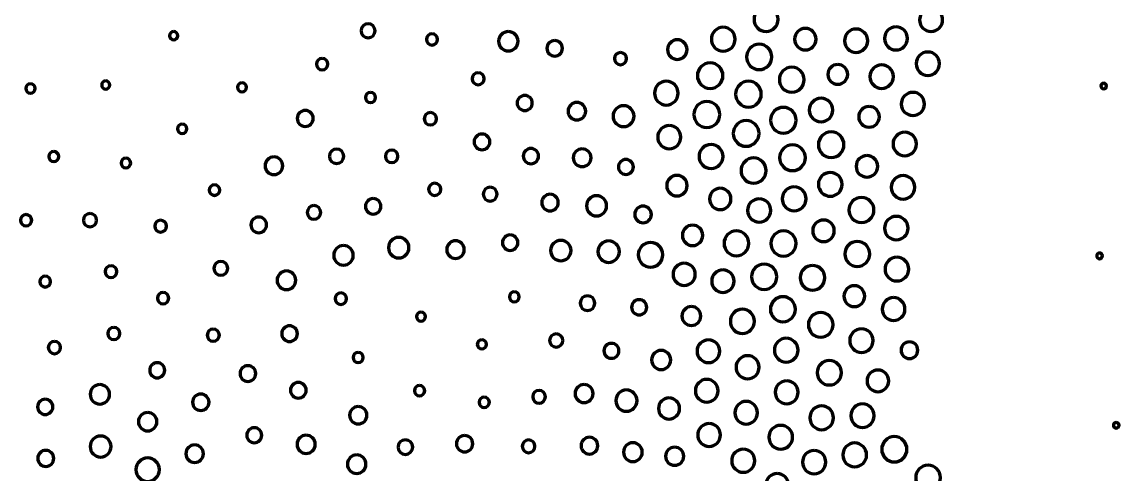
# Model space of a CAD drawing. Header units: inches. Extents: x 1318 to 1675, y 1362 to 1634.
# Drawn here: x 1471 to 1595.7, y 1455.3 to 1506.7 of the extents above; entities that cross this region are included whole.
import ezdxf

# ---------------------------------------------------------------- set-up
doc = ezdxf.new("R2010")
doc.units = ezdxf.units.IN
doc.header["$MEASUREMENT"] = 0
doc.layers.add('svg2985', color=7, linetype='Continuous')

# ---------------------------------------------------------------- blocks, each defined once
blk = doc.blocks.new('block 4')
at = {"layer": 'svg2985', "color": 7, "lineweight": 70}
for points in [[(1555.58, 1508.38), (1556.34, 1508.38), (1556.96, 1507.76), (1556.96, 1507), (1556.96, 1506.24), (1556.34, 1505.63), (1555.58, 1505.63), (1554.82, 1505.63), (1554.21, 1506.24), (1554.21, 1507), (1554.21, 1507.76), (1554.82, 1508.38), (1555.58, 1508.38)], [(1574.34, 1508.24), (1575.07, 1508.24), (1575.65, 1507.65), (1575.65, 1506.93), (1575.65, 1506.21), (1575.07, 1505.62), (1574.34, 1505.62), (1573.62, 1505.62), (1573.04, 1506.21), (1573.04, 1506.93), (1573.04, 1507.65), (1573.62, 1508.24), (1574.34, 1508.24)], [(1488.23, 1505.62), (1488.49, 1505.62), (1488.7, 1505.41), (1488.7, 1505.14), (1488.7, 1504.88), (1488.49, 1504.67), (1488.23, 1504.67), (1487.96, 1504.67), (1487.75, 1504.88), (1487.75, 1505.14), (1487.75, 1505.41), (1487.96, 1505.62), (1488.23, 1505.62)], [(1510.34, 1506.5), (1510.78, 1506.5), (1511.14, 1506.14), (1511.14, 1505.7), (1511.14, 1505.25), (1510.78, 1504.9), (1510.34, 1504.9), (1509.89, 1504.9), (1509.53, 1505.25), (1509.53, 1505.7), (1509.53, 1506.14), (1509.89, 1506.5), (1510.34, 1506.5)], [(1526.27, 1505.61), (1526.88, 1505.61), (1527.38, 1505.12), (1527.38, 1504.51), (1527.38, 1503.9), (1526.88, 1503.41), (1526.27, 1503.41), (1525.67, 1503.41), (1525.17, 1503.9), (1525.17, 1504.51), (1525.17, 1505.12), (1525.67, 1505.61), (1526.27, 1505.61)], [(1550.71, 1506.1), (1551.46, 1506.1), (1552.07, 1505.49), (1552.07, 1504.74), (1552.07, 1503.99), (1551.46, 1503.39), (1550.71, 1503.39), (1549.96, 1503.39), (1549.36, 1503.99), (1549.36, 1504.74), (1549.36, 1505.49), (1549.96, 1506.1), (1550.71, 1506.1)], [(1560.05, 1505.97), (1560.72, 1505.97), (1561.27, 1505.42), (1561.27, 1504.74), (1561.27, 1504.07), (1560.72, 1503.52), (1560.05, 1503.52), (1559.37, 1503.52), (1558.82, 1504.07), (1558.82, 1504.74), (1558.82, 1505.42), (1559.37, 1505.97), (1560.05, 1505.97)], [(1565.81, 1505.9), (1566.54, 1505.9), (1567.14, 1505.3), (1567.14, 1504.57), (1567.14, 1503.84), (1566.54, 1503.25), (1565.81, 1503.25), (1565.08, 1503.25), (1564.49, 1503.84), (1564.49, 1504.57), (1564.49, 1505.3), (1565.08, 1505.9), (1565.81, 1505.9)], [(1570.35, 1506.14), (1571.07, 1506.14), (1571.66, 1505.56), (1571.66, 1504.83), (1571.66, 1504.11), (1571.07, 1503.52), (1570.35, 1503.52), (1569.62, 1503.52), (1569.04, 1504.11), (1569.04, 1504.83), (1569.04, 1505.56), (1569.62, 1506.14), (1570.35, 1506.14)], [(1517.6, 1505.35), (1517.95, 1505.35), (1518.23, 1505.07), (1518.23, 1504.72), (1518.23, 1504.37), (1517.95, 1504.08), (1517.6, 1504.08), (1517.25, 1504.08), (1516.96, 1504.37), (1516.96, 1504.72), (1516.96, 1505.07), (1517.25, 1505.35), (1517.6, 1505.35)], [(1531.55, 1504.59), (1532.03, 1504.59), (1532.43, 1504.2), (1532.43, 1503.71), (1532.43, 1503.22), (1532.03, 1502.83), (1531.55, 1502.83), (1531.06, 1502.83), (1530.67, 1503.22), (1530.67, 1503.71), (1530.67, 1504.2), (1531.06, 1504.59), (1531.55, 1504.59)], [(1545.49, 1504.68), (1546.1, 1504.68), (1546.6, 1504.18), (1546.6, 1503.56), (1546.6, 1502.95), (1546.1, 1502.45), (1545.49, 1502.45), (1544.87, 1502.45), (1544.37, 1502.95), (1544.37, 1503.56), (1544.37, 1504.18), (1544.87, 1504.68), (1545.49, 1504.68)], [(1539.02, 1503.23), (1539.4, 1503.23), (1539.71, 1502.92), (1539.71, 1502.54), (1539.71, 1502.16), (1539.4, 1501.85), (1539.02, 1501.85), (1538.64, 1501.85), (1538.34, 1502.16), (1538.34, 1502.54), (1538.34, 1502.92), (1538.64, 1503.23), (1539.02, 1503.23)], [(1554.8, 1504.17), (1555.6, 1504.17), (1556.24, 1503.52), (1556.24, 1502.73), (1556.24, 1501.94), (1555.6, 1501.29), (1554.8, 1501.29), (1554.01, 1501.29), (1553.37, 1501.94), (1553.37, 1502.73), (1553.37, 1503.52), (1554.01, 1504.17), (1554.8, 1504.17)], [(1573.97, 1503.29), (1574.71, 1503.29), (1575.3, 1502.7), (1575.3, 1501.97), (1575.3, 1501.23), (1574.71, 1500.64), (1573.97, 1500.64), (1573.24, 1500.64), (1572.65, 1501.23), (1572.65, 1501.97), (1572.65, 1502.7), (1573.24, 1503.29), (1573.97, 1503.29)], [(1505.11, 1502.57), (1505.47, 1502.57), (1505.76, 1502.28), (1505.76, 1501.92), (1505.76, 1501.56), (1505.47, 1501.27), (1505.11, 1501.27), (1504.75, 1501.27), (1504.46, 1501.56), (1504.46, 1501.92), (1504.46, 1502.28), (1504.75, 1502.57), (1505.11, 1502.57)], [(1549.22, 1502.06), (1550.03, 1502.06), (1550.68, 1501.41), (1550.68, 1500.6), (1550.68, 1499.8), (1550.03, 1499.15), (1549.22, 1499.15), (1548.42, 1499.15), (1547.77, 1499.8), (1547.77, 1500.6), (1547.77, 1501.41), (1548.42, 1502.06), (1549.22, 1502.06)], [(1563.73, 1501.87), (1564.35, 1501.87), (1564.86, 1501.37), (1564.86, 1500.75), (1564.86, 1500.12), (1564.35, 1499.62), (1563.73, 1499.62), (1563.11, 1499.62), (1562.6, 1500.12), (1562.6, 1500.75), (1562.6, 1501.37), (1563.11, 1501.87), (1563.73, 1501.87)], [(1522.85, 1500.94), (1523.23, 1500.94), (1523.54, 1500.64), (1523.54, 1500.26), (1523.54, 1499.88), (1523.23, 1499.57), (1522.85, 1499.57), (1522.47, 1499.57), (1522.16, 1499.88), (1522.16, 1500.26), (1522.16, 1500.64), (1522.47, 1500.94), (1522.85, 1500.94)], [(1558.51, 1501.56), (1559.29, 1501.56), (1559.92, 1500.92), (1559.92, 1500.14), (1559.92, 1499.36), (1559.29, 1498.72), (1558.51, 1498.72), (1557.72, 1498.72), (1557.09, 1499.36), (1557.09, 1500.14), (1557.09, 1500.92), (1557.72, 1501.56), (1558.51, 1501.56)], [(1568.72, 1501.83), (1569.46, 1501.83), (1570.06, 1501.23), (1570.06, 1500.49), (1570.06, 1499.76), (1569.46, 1499.16), (1568.72, 1499.16), (1567.99, 1499.16), (1567.39, 1499.76), (1567.39, 1500.49), (1567.39, 1501.23), (1567.99, 1501.83), (1568.72, 1501.83)], [(1471.94, 1499.69), (1472.23, 1499.69), (1472.47, 1499.45), (1472.47, 1499.15), (1472.47, 1498.86), (1472.23, 1498.62), (1471.94, 1498.62), (1471.65, 1498.62), (1471.41, 1498.86), (1471.41, 1499.15), (1471.41, 1499.45), (1471.65, 1499.69), (1471.94, 1499.69)], [(1480.5, 1500), (1480.76, 1500), (1480.97, 1499.8), (1480.97, 1499.54), (1480.97, 1499.28), (1480.76, 1499.08), (1480.5, 1499.08), (1480.25, 1499.08), (1480.04, 1499.28), (1480.04, 1499.54), (1480.04, 1499.8), (1480.25, 1500), (1480.5, 1500)], [(1495.99, 1499.79), (1496.27, 1499.79), (1496.5, 1499.56), (1496.5, 1499.28), (1496.5, 1499), (1496.27, 1498.78), (1495.99, 1498.78), (1495.71, 1498.78), (1495.48, 1499), (1495.48, 1499.28), (1495.48, 1499.56), (1495.71, 1499.79), (1495.99, 1499.79)], [(1544.24, 1499.97), (1544.99, 1499.97), (1545.59, 1499.37), (1545.59, 1498.62), (1545.59, 1497.88), (1544.99, 1497.27), (1544.24, 1497.27), (1543.5, 1497.27), (1542.89, 1497.88), (1542.89, 1498.62), (1542.89, 1499.37), (1543.5, 1499.97), (1544.24, 1499.97)], [(1553.58, 1499.96), (1554.39, 1499.96), (1555.04, 1499.31), (1555.04, 1498.5), (1555.04, 1497.7), (1554.39, 1497.04), (1553.58, 1497.04), (1552.78, 1497.04), (1552.12, 1497.7), (1552.12, 1498.5), (1552.12, 1499.31), (1552.78, 1499.96), (1553.58, 1499.96)], [(1593.97, 1499.75), (1594.15, 1499.75), (1594.29, 1499.6), (1594.29, 1499.43), (1594.29, 1499.25), (1594.15, 1499.1), (1593.97, 1499.1), (1593.79, 1499.1), (1593.65, 1499.25), (1593.65, 1499.43), (1593.65, 1499.6), (1593.79, 1499.75), (1593.97, 1499.75)], [(1510.61, 1498.7), (1510.92, 1498.7), (1511.18, 1498.44), (1511.18, 1498.12), (1511.18, 1497.8), (1510.92, 1497.55), (1510.61, 1497.55), (1510.29, 1497.55), (1510.03, 1497.8), (1510.03, 1498.12), (1510.03, 1498.44), (1510.29, 1498.7), (1510.61, 1498.7)], [(1528.14, 1498.36), (1528.62, 1498.36), (1529, 1497.97), (1529, 1497.5), (1529, 1497.02), (1528.62, 1496.64), (1528.14, 1496.64), (1527.66, 1496.64), (1527.28, 1497.02), (1527.28, 1497.5), (1527.28, 1497.97), (1527.66, 1498.36), (1528.14, 1498.36)], [(1572.27, 1498.7), (1573, 1498.7), (1573.59, 1498.11), (1573.59, 1497.38), (1573.59, 1496.66), (1573, 1496.07), (1572.27, 1496.07), (1571.54, 1496.07), (1570.95, 1496.66), (1570.95, 1497.38), (1570.95, 1498.11), (1571.54, 1498.7), (1572.27, 1498.7)], [(1534.07, 1497.56), (1534.62, 1497.56), (1535.07, 1497.11), (1535.07, 1496.56), (1535.07, 1496.01), (1534.62, 1495.57), (1534.07, 1495.57), (1533.52, 1495.57), (1533.07, 1496.01), (1533.07, 1496.56), (1533.07, 1497.11), (1533.52, 1497.56), (1534.07, 1497.56)], [(1539.38, 1497.19), (1540.04, 1497.19), (1540.57, 1496.65), (1540.57, 1496), (1540.57, 1495.34), (1540.04, 1494.81), (1539.38, 1494.81), (1538.72, 1494.81), (1538.19, 1495.34), (1538.19, 1496), (1538.19, 1496.65), (1538.72, 1497.19), (1539.38, 1497.19)], [(1548.85, 1497.67), (1549.67, 1497.67), (1550.33, 1497.01), (1550.33, 1496.19), (1550.33, 1495.37), (1549.67, 1494.71), (1548.85, 1494.71), (1548.03, 1494.71), (1547.37, 1495.37), (1547.37, 1496.19), (1547.37, 1497.01), (1548.03, 1497.67), (1548.85, 1497.67)], [(1557.55, 1497), (1558.36, 1497), (1559.01, 1496.34), (1559.01, 1495.54), (1559.01, 1494.73), (1558.36, 1494.08), (1557.55, 1494.08), (1556.74, 1494.08), (1556.09, 1494.73), (1556.09, 1495.54), (1556.09, 1496.34), (1556.74, 1497), (1557.55, 1497)], [(1561.83, 1498.04), (1562.57, 1498.04), (1563.17, 1497.44), (1563.17, 1496.7), (1563.17, 1495.96), (1562.57, 1495.36), (1561.83, 1495.36), (1561.09, 1495.36), (1560.49, 1495.96), (1560.49, 1496.7), (1560.49, 1497.44), (1561.09, 1498.04), (1561.83, 1498.04)], [(1567.29, 1497.1), (1567.94, 1497.1), (1568.47, 1496.58), (1568.47, 1495.93), (1568.47, 1495.28), (1567.94, 1494.75), (1567.29, 1494.75), (1566.64, 1494.75), (1566.12, 1495.28), (1566.12, 1495.93), (1566.12, 1496.58), (1566.64, 1497.1), (1567.29, 1497.1)], [(1503.18, 1496.66), (1503.69, 1496.66), (1504.09, 1496.25), (1504.09, 1495.75), (1504.09, 1495.25), (1503.69, 1494.84), (1503.18, 1494.84), (1502.68, 1494.84), (1502.27, 1495.25), (1502.27, 1495.75), (1502.27, 1496.25), (1502.68, 1496.66), (1503.18, 1496.66)], [(1517.41, 1496.4), (1517.8, 1496.4), (1518.11, 1496.08), (1518.11, 1495.7), (1518.11, 1495.31), (1517.8, 1495), (1517.41, 1495), (1517.02, 1495), (1516.71, 1495.31), (1516.71, 1495.7), (1516.71, 1496.08), (1517.02, 1496.4), (1517.41, 1496.4)], [(1489.2, 1495.1), (1489.5, 1495.1), (1489.73, 1494.87), (1489.73, 1494.57), (1489.73, 1494.28), (1489.5, 1494.04), (1489.2, 1494.04), (1488.91, 1494.04), (1488.67, 1494.28), (1488.67, 1494.57), (1488.67, 1494.87), (1488.91, 1495.1), (1489.2, 1495.1)], [(1544.58, 1494.93), (1545.3, 1494.93), (1545.89, 1494.34), (1545.89, 1493.61), (1545.89, 1492.89), (1545.3, 1492.3), (1544.58, 1492.3), (1543.85, 1492.3), (1543.26, 1492.89), (1543.26, 1493.61), (1543.26, 1494.34), (1543.85, 1494.93), (1544.58, 1494.93)], [(1553.31, 1495.51), (1554.12, 1495.51), (1554.78, 1494.85), (1554.78, 1494.04), (1554.78, 1493.23), (1554.12, 1492.58), (1553.31, 1492.58), (1552.5, 1492.58), (1551.85, 1493.23), (1551.85, 1494.04), (1551.85, 1494.85), (1552.5, 1495.51), (1553.31, 1495.51)], [(1523.28, 1493.97), (1523.78, 1493.97), (1524.18, 1493.57), (1524.18, 1493.08), (1524.18, 1492.59), (1523.78, 1492.19), (1523.28, 1492.19), (1522.79, 1492.19), (1522.39, 1492.59), (1522.39, 1493.08), (1522.39, 1493.57), (1522.79, 1493.97), (1523.28, 1493.97)], [(1562.98, 1494.22), (1563.79, 1494.22), (1564.44, 1493.56), (1564.44, 1492.76), (1564.44, 1491.96), (1563.79, 1491.3), (1562.98, 1491.3), (1562.18, 1491.3), (1561.53, 1491.96), (1561.53, 1492.76), (1561.53, 1493.56), (1562.18, 1494.22), (1562.98, 1494.22)], [(1571.35, 1494.17), (1572.08, 1494.17), (1572.68, 1493.57), (1572.68, 1492.84), (1572.68, 1492.1), (1572.08, 1491.51), (1571.35, 1491.51), (1570.61, 1491.51), (1570.02, 1492.1), (1570.02, 1492.84), (1570.02, 1493.57), (1570.61, 1494.17), (1571.35, 1494.17)], [(1474.59, 1491.98), (1474.91, 1491.98), (1475.16, 1491.73), (1475.16, 1491.41), (1475.16, 1491.1), (1474.91, 1490.84), (1474.59, 1490.84), (1474.28, 1490.84), (1474.02, 1491.1), (1474.02, 1491.41), (1474.02, 1491.73), (1474.28, 1491.98), (1474.59, 1491.98)], [(1506.75, 1492.26), (1507.2, 1492.26), (1507.57, 1491.89), (1507.57, 1491.44), (1507.57, 1490.99), (1507.2, 1490.63), (1506.75, 1490.63), (1506.3, 1490.63), (1505.93, 1490.99), (1505.93, 1491.44), (1505.93, 1491.89), (1506.3, 1492.26), (1506.75, 1492.26)], [(1513.02, 1492.14), (1513.41, 1492.14), (1513.73, 1491.82), (1513.73, 1491.43), (1513.73, 1491.03), (1513.41, 1490.72), (1513.02, 1490.72), (1512.62, 1490.72), (1512.31, 1491.03), (1512.31, 1491.43), (1512.31, 1491.82), (1512.62, 1492.14), (1513.02, 1492.14)], [(1528.85, 1492.33), (1529.33, 1492.33), (1529.71, 1491.94), (1529.71, 1491.47), (1529.71, 1490.99), (1529.33, 1490.6), (1528.85, 1490.6), (1528.37, 1490.6), (1527.98, 1490.99), (1527.98, 1491.47), (1527.98, 1491.94), (1528.37, 1492.33), (1528.85, 1492.33)], [(1534.67, 1492.29), (1535.23, 1492.29), (1535.68, 1491.84), (1535.68, 1491.28), (1535.68, 1490.72), (1535.23, 1490.27), (1534.67, 1490.27), (1534.11, 1490.27), (1533.66, 1490.72), (1533.66, 1491.28), (1533.66, 1491.84), (1534.11, 1492.29), (1534.67, 1492.29)], [(1549.32, 1492.78), (1550.07, 1492.78), (1550.69, 1492.17), (1550.69, 1491.42), (1550.69, 1490.67), (1550.07, 1490.06), (1549.32, 1490.06), (1548.57, 1490.06), (1547.96, 1490.67), (1547.96, 1491.42), (1547.96, 1492.17), (1548.57, 1492.78), (1549.32, 1492.78)], [(1558.58, 1492.74), (1559.39, 1492.74), (1560.05, 1492.09), (1560.05, 1491.28), (1560.05, 1490.47), (1559.39, 1489.81), (1558.58, 1489.81), (1557.77, 1489.81), (1557.12, 1490.47), (1557.12, 1491.28), (1557.12, 1492.09), (1557.77, 1492.74), (1558.58, 1492.74)], [(1482.79, 1491.23), (1483.09, 1491.23), (1483.34, 1490.98), (1483.34, 1490.68), (1483.34, 1490.37), (1483.09, 1490.13), (1482.79, 1490.13), (1482.48, 1490.13), (1482.24, 1490.37), (1482.24, 1490.68), (1482.24, 1490.98), (1482.48, 1491.23), (1482.79, 1491.23)], [(1499.63, 1491.37), (1500.18, 1491.37), (1500.63, 1490.92), (1500.63, 1490.36), (1500.63, 1489.81), (1500.18, 1489.36), (1499.63, 1489.36), (1499.07, 1489.36), (1498.62, 1489.81), (1498.62, 1490.36), (1498.62, 1490.92), (1499.07, 1491.37), (1499.63, 1491.37)], [(1539.64, 1491.08), (1540.11, 1491.08), (1540.5, 1490.7), (1540.5, 1490.23), (1540.5, 1489.76), (1540.11, 1489.38), (1539.64, 1489.38), (1539.17, 1489.38), (1538.79, 1489.76), (1538.79, 1490.23), (1538.79, 1490.7), (1539.17, 1491.08), (1539.64, 1491.08)], [(1554.16, 1491.25), (1554.95, 1491.25), (1555.59, 1490.61), (1555.59, 1489.82), (1555.59, 1489.03), (1554.95, 1488.38), (1554.16, 1488.38), (1553.37, 1488.38), (1552.73, 1489.03), (1552.73, 1489.82), (1552.73, 1490.61), (1553.37, 1491.25), (1554.16, 1491.25)], [(1567.05, 1491.53), (1567.73, 1491.53), (1568.28, 1490.98), (1568.28, 1490.3), (1568.28, 1489.62), (1567.73, 1489.07), (1567.05, 1489.07), (1566.37, 1489.07), (1565.82, 1489.62), (1565.82, 1490.3), (1565.82, 1490.98), (1566.37, 1491.53), (1567.05, 1491.53)], [(1562.88, 1489.6), (1563.63, 1489.6), (1564.23, 1489), (1564.23, 1488.25), (1564.23, 1487.51), (1563.63, 1486.9), (1562.88, 1486.9), (1562.14, 1486.9), (1561.53, 1487.51), (1561.53, 1488.25), (1561.53, 1489), (1562.14, 1489.6), (1562.88, 1489.6)], [(1492.87, 1488.2), (1493.2, 1488.2), (1493.47, 1487.93), (1493.47, 1487.6), (1493.47, 1487.27), (1493.2, 1487), (1492.87, 1487), (1492.54, 1487), (1492.27, 1487.27), (1492.27, 1487.6), (1492.27, 1487.93), (1492.54, 1488.2), (1492.87, 1488.2)], [(1517.9, 1488.38), (1518.29, 1488.38), (1518.6, 1488.07), (1518.6, 1487.69), (1518.6, 1487.31), (1518.29, 1487), (1517.9, 1487), (1517.52, 1487), (1517.21, 1487.31), (1517.21, 1487.69), (1517.21, 1488.07), (1517.52, 1488.38), (1517.9, 1488.38)], [(1545.45, 1489.27), (1546.09, 1489.27), (1546.61, 1488.75), (1546.61, 1488.11), (1546.61, 1487.47), (1546.09, 1486.94), (1545.45, 1486.94), (1544.8, 1486.94), (1544.28, 1487.47), (1544.28, 1488.11), (1544.28, 1488.75), (1544.8, 1489.27), (1545.45, 1489.27)], [(1571.15, 1489.26), (1571.89, 1489.26), (1572.49, 1488.66), (1572.49, 1487.92), (1572.49, 1487.18), (1571.89, 1486.58), (1571.15, 1486.58), (1570.41, 1486.58), (1569.81, 1487.18), (1569.81, 1487.92), (1569.81, 1488.66), (1570.41, 1489.26), (1571.15, 1489.26)], [(1524.21, 1487.94), (1524.65, 1487.94), (1525, 1487.58), (1525, 1487.14), (1525, 1486.71), (1524.65, 1486.35), (1524.21, 1486.35), (1523.77, 1486.35), (1523.42, 1486.71), (1523.42, 1487.14), (1523.42, 1487.58), (1523.77, 1487.94), (1524.21, 1487.94)], [(1531.02, 1487.13), (1531.54, 1487.13), (1531.96, 1486.7), (1531.96, 1486.18), (1531.96, 1485.66), (1531.54, 1485.23), (1531.02, 1485.23), (1530.49, 1485.23), (1530.07, 1485.66), (1530.07, 1486.18), (1530.07, 1486.7), (1530.49, 1487.13), (1531.02, 1487.13)], [(1536.31, 1486.96), (1536.94, 1486.96), (1537.45, 1486.45), (1537.45, 1485.82), (1537.45, 1485.19), (1536.94, 1484.67), (1536.31, 1484.67), (1535.67, 1484.67), (1535.16, 1485.19), (1535.16, 1485.82), (1535.16, 1486.45), (1535.67, 1486.96), (1536.31, 1486.96)], [(1550.37, 1487.81), (1551.04, 1487.81), (1551.59, 1487.27), (1551.59, 1486.6), (1551.59, 1485.92), (1551.04, 1485.38), (1550.37, 1485.38), (1549.69, 1485.38), (1549.15, 1485.92), (1549.15, 1486.6), (1549.15, 1487.27), (1549.69, 1487.81), (1550.37, 1487.81)], [(1558.77, 1487.98), (1559.53, 1487.98), (1560.14, 1487.36), (1560.14, 1486.61), (1560.14, 1485.85), (1559.53, 1485.24), (1558.77, 1485.24), (1558.02, 1485.24), (1557.41, 1485.85), (1557.41, 1486.61), (1557.41, 1487.36), (1558.02, 1487.98), (1558.77, 1487.98)], [(1504.18, 1485.84), (1504.61, 1485.84), (1504.95, 1485.49), (1504.95, 1485.06), (1504.95, 1484.63), (1504.61, 1484.28), (1504.18, 1484.28), (1503.75, 1484.28), (1503.4, 1484.63), (1503.4, 1485.06), (1503.4, 1485.49), (1503.75, 1485.84), (1504.18, 1485.84)], [(1510.91, 1486.63), (1511.4, 1486.63), (1511.79, 1486.24), (1511.79, 1485.75), (1511.79, 1485.26), (1511.4, 1484.87), (1510.91, 1484.87), (1510.42, 1484.87), (1510.03, 1485.26), (1510.03, 1485.75), (1510.03, 1486.24), (1510.42, 1486.63), (1510.91, 1486.63)], [(1541.6, 1485.79), (1542.12, 1485.79), (1542.54, 1485.36), (1542.54, 1484.84), (1542.54, 1484.31), (1542.12, 1483.89), (1541.6, 1483.89), (1541.07, 1483.89), (1540.65, 1484.31), (1540.65, 1484.84), (1540.65, 1485.36), (1541.07, 1485.79), (1541.6, 1485.79)], [(1554.8, 1486.61), (1555.53, 1486.61), (1556.12, 1486.02), (1556.12, 1485.29), (1556.12, 1484.56), (1555.53, 1483.97), (1554.8, 1483.97), (1554.07, 1483.97), (1553.48, 1484.56), (1553.48, 1485.29), (1553.48, 1486.02), (1554.07, 1486.61), (1554.8, 1486.61)], [(1566.43, 1486.76), (1567.21, 1486.76), (1567.85, 1486.12), (1567.85, 1485.33), (1567.85, 1484.55), (1567.21, 1483.91), (1566.43, 1483.91), (1565.64, 1483.91), (1565, 1484.55), (1565, 1485.33), (1565, 1486.12), (1565.64, 1486.76), (1566.43, 1486.76)], [(1471.45, 1484.82), (1471.8, 1484.82), (1472.09, 1484.53), (1472.09, 1484.18), (1472.09, 1483.82), (1471.8, 1483.53), (1471.45, 1483.53), (1471.09, 1483.53), (1470.8, 1483.82), (1470.8, 1484.18), (1470.8, 1484.53), (1471.09, 1484.82), (1471.45, 1484.82)], [(1478.72, 1484.94), (1479.13, 1484.94), (1479.47, 1484.6), (1479.47, 1484.19), (1479.47, 1483.77), (1479.13, 1483.43), (1478.72, 1483.43), (1478.3, 1483.43), (1477.96, 1483.77), (1477.96, 1484.19), (1477.96, 1484.6), (1478.3, 1484.94), (1478.72, 1484.94)], [(1497.9, 1484.54), (1498.39, 1484.54), (1498.79, 1484.15), (1498.79, 1483.65), (1498.79, 1483.16), (1498.39, 1482.76), (1497.9, 1482.76), (1497.4, 1482.76), (1497.01, 1483.16), (1497.01, 1483.65), (1497.01, 1484.15), (1497.4, 1484.54), (1497.9, 1484.54)], [(1570.39, 1484.62), (1571.12, 1484.62), (1571.72, 1484.02), (1571.72, 1483.28), (1571.72, 1482.54), (1571.12, 1481.95), (1570.39, 1481.95), (1569.65, 1481.95), (1569.05, 1482.54), (1569.05, 1483.28), (1569.05, 1484.02), (1569.65, 1484.62), (1570.39, 1484.62)], [(1486.74, 1484.18), (1487.11, 1484.18), (1487.41, 1483.88), (1487.41, 1483.51), (1487.41, 1483.13), (1487.11, 1482.83), (1486.74, 1482.83), (1486.37, 1482.83), (1486.07, 1483.13), (1486.07, 1483.51), (1486.07, 1483.88), (1486.37, 1484.18), (1486.74, 1484.18)], [(1547.23, 1483.62), (1547.87, 1483.62), (1548.38, 1483.1), (1548.38, 1482.46), (1548.38, 1481.82), (1547.87, 1481.3), (1547.23, 1481.3), (1546.59, 1481.3), (1546.07, 1481.82), (1546.07, 1482.46), (1546.07, 1483.1), (1546.59, 1483.62), (1547.23, 1483.62)], [(1562.11, 1484.2), (1562.79, 1484.2), (1563.34, 1483.65), (1563.34, 1482.98), (1563.34, 1482.3), (1562.79, 1481.75), (1562.11, 1481.75), (1561.44, 1481.75), (1560.89, 1482.3), (1560.89, 1482.98), (1560.89, 1483.65), (1561.44, 1484.2), (1562.11, 1484.2)], [(1513.81, 1482.23), (1514.46, 1482.23), (1514.98, 1481.71), (1514.98, 1481.06), (1514.98, 1480.42), (1514.46, 1479.9), (1513.81, 1479.9), (1513.17, 1479.9), (1512.65, 1480.42), (1512.65, 1481.06), (1512.65, 1481.71), (1513.17, 1482.23), (1513.81, 1482.23)], [(1526.48, 1482.51), (1526.97, 1482.51), (1527.36, 1482.11), (1527.36, 1481.63), (1527.36, 1481.14), (1526.97, 1480.75), (1526.48, 1480.75), (1526, 1480.75), (1525.6, 1481.14), (1525.6, 1481.63), (1525.6, 1482.11), (1526, 1482.51), (1526.48, 1482.51)], [(1552.21, 1482.96), (1552.99, 1482.96), (1553.62, 1482.33), (1553.62, 1481.55), (1553.62, 1480.78), (1552.99, 1480.15), (1552.21, 1480.15), (1551.43, 1480.15), (1550.8, 1480.78), (1550.8, 1481.55), (1550.8, 1482.33), (1551.43, 1482.96), (1552.21, 1482.96)], [(1557.56, 1482.97), (1558.35, 1482.97), (1558.99, 1482.33), (1558.99, 1481.54), (1558.99, 1480.75), (1558.35, 1480.11), (1557.56, 1480.11), (1556.77, 1480.11), (1556.13, 1480.75), (1556.13, 1481.54), (1556.13, 1482.33), (1556.77, 1482.97), (1557.56, 1482.97)], [(1507.54, 1481.3), (1508.15, 1481.3), (1508.65, 1480.8), (1508.65, 1480.18), (1508.65, 1479.57), (1508.15, 1479.07), (1507.54, 1479.07), (1506.92, 1479.07), (1506.43, 1479.57), (1506.43, 1480.18), (1506.43, 1480.8), (1506.92, 1481.3), (1507.54, 1481.3)], [(1520.27, 1481.84), (1520.82, 1481.84), (1521.27, 1481.39), (1521.27, 1480.84), (1521.27, 1480.29), (1520.82, 1479.84), (1520.27, 1479.84), (1519.72, 1479.84), (1519.28, 1480.29), (1519.28, 1480.84), (1519.28, 1481.39), (1519.72, 1481.84), (1520.27, 1481.84)], [(1532.24, 1481.89), (1532.89, 1481.89), (1533.41, 1481.37), (1533.41, 1480.73), (1533.41, 1480.09), (1532.89, 1479.57), (1532.24, 1479.57), (1531.6, 1479.57), (1531.08, 1480.09), (1531.08, 1480.73), (1531.08, 1481.37), (1531.6, 1481.89), (1532.24, 1481.89)], [(1537.68, 1481.83), (1538.35, 1481.83), (1538.9, 1481.29), (1538.9, 1480.61), (1538.9, 1479.94), (1538.35, 1479.39), (1537.68, 1479.39), (1537.01, 1479.39), (1536.46, 1479.94), (1536.46, 1480.61), (1536.46, 1481.29), (1537.01, 1481.83), (1537.68, 1481.83)], [(1542.45, 1481.64), (1543.21, 1481.64), (1543.84, 1481.02), (1543.84, 1480.25), (1543.84, 1479.48), (1543.21, 1478.85), (1542.45, 1478.85), (1541.68, 1478.85), (1541.05, 1479.48), (1541.05, 1480.25), (1541.05, 1481.02), (1541.68, 1481.64), (1542.45, 1481.64)], [(1565.95, 1481.76), (1566.73, 1481.76), (1567.36, 1481.13), (1567.36, 1480.34), (1567.36, 1479.56), (1566.73, 1478.93), (1565.95, 1478.93), (1565.16, 1478.93), (1564.53, 1479.56), (1564.53, 1480.34), (1564.53, 1481.13), (1565.16, 1481.76), (1565.95, 1481.76)], [(1493.59, 1479.5), (1494.02, 1479.5), (1494.38, 1479.15), (1494.38, 1478.71), (1494.38, 1478.28), (1494.02, 1477.93), (1493.59, 1477.93), (1493.15, 1477.93), (1492.8, 1478.28), (1492.8, 1478.71), (1492.8, 1479.15), (1493.15, 1479.5), (1493.59, 1479.5)], [(1570.46, 1479.97), (1571.2, 1479.97), (1571.8, 1479.37), (1571.8, 1478.63), (1571.8, 1477.88), (1571.2, 1477.28), (1570.46, 1477.28), (1569.71, 1477.28), (1569.11, 1477.88), (1569.11, 1478.63), (1569.11, 1479.37), (1569.71, 1479.97), (1570.46, 1479.97)], [(1593.5, 1480.45), (1593.68, 1480.45), (1593.82, 1480.31), (1593.82, 1480.13), (1593.82, 1479.95), (1593.68, 1479.8), (1593.5, 1479.8), (1593.32, 1479.8), (1593.17, 1479.95), (1593.17, 1480.13), (1593.17, 1480.31), (1593.32, 1480.45), (1593.5, 1480.45)], [(1481.1, 1479.01), (1481.47, 1479.01), (1481.77, 1478.71), (1481.77, 1478.34), (1481.77, 1477.97), (1481.47, 1477.67), (1481.1, 1477.67), (1480.73, 1477.67), (1480.43, 1477.97), (1480.43, 1478.34), (1480.43, 1478.71), (1480.73, 1479.01), (1481.1, 1479.01)], [(1501.05, 1478.41), (1501.64, 1478.41), (1502.11, 1477.93), (1502.11, 1477.35), (1502.11, 1476.76), (1501.64, 1476.29), (1501.05, 1476.29), (1500.47, 1476.29), (1499.99, 1476.76), (1499.99, 1477.35), (1499.99, 1477.93), (1500.47, 1478.41), (1501.05, 1478.41)], [(1546.27, 1479.3), (1546.96, 1479.3), (1547.53, 1478.74), (1547.53, 1478.04), (1547.53, 1477.35), (1546.96, 1476.78), (1546.27, 1476.78), (1545.57, 1476.78), (1545.01, 1477.35), (1545.01, 1478.04), (1545.01, 1478.74), (1545.57, 1479.3), (1546.27, 1479.3)], [(1550.68, 1478.53), (1551.38, 1478.53), (1551.95, 1477.96), (1551.95, 1477.25), (1551.95, 1476.55), (1551.38, 1475.98), (1550.68, 1475.98), (1549.97, 1475.98), (1549.4, 1476.55), (1549.4, 1477.25), (1549.4, 1477.96), (1549.97, 1478.53), (1550.68, 1478.53)], [(1555.37, 1479.19), (1556.16, 1479.19), (1556.81, 1478.55), (1556.81, 1477.75), (1556.81, 1476.96), (1556.16, 1476.31), (1555.37, 1476.31), (1554.57, 1476.31), (1553.92, 1476.96), (1553.92, 1477.75), (1553.92, 1478.55), (1554.57, 1479.19), (1555.37, 1479.19)], [(1560.86, 1479.03), (1561.63, 1479.03), (1562.26, 1478.41), (1562.26, 1477.64), (1562.26, 1476.86), (1561.63, 1476.24), (1560.86, 1476.24), (1560.09, 1476.24), (1559.46, 1476.86), (1559.46, 1477.64), (1559.46, 1478.41), (1560.09, 1479.03), (1560.86, 1479.03)], [(1473.62, 1477.83), (1473.96, 1477.83), (1474.24, 1477.55), (1474.24, 1477.21), (1474.24, 1476.86), (1473.96, 1476.59), (1473.62, 1476.59), (1473.28, 1476.59), (1473, 1476.86), (1473, 1477.21), (1473, 1477.55), (1473.28, 1477.83), (1473.62, 1477.83)], [(1487.03, 1475.96), (1487.38, 1475.96), (1487.67, 1475.68), (1487.67, 1475.32), (1487.67, 1474.97), (1487.38, 1474.68), (1487.03, 1474.68), (1486.67, 1474.68), (1486.38, 1474.97), (1486.38, 1475.32), (1486.38, 1475.68), (1486.67, 1475.96), (1487.03, 1475.96)], [(1507.23, 1475.92), (1507.6, 1475.92), (1507.89, 1475.63), (1507.89, 1475.27), (1507.89, 1474.91), (1507.6, 1474.61), (1507.23, 1474.61), (1506.87, 1474.61), (1506.58, 1474.91), (1506.58, 1475.27), (1506.58, 1475.63), (1506.87, 1475.92), (1507.23, 1475.92)], [(1526.95, 1476.04), (1527.27, 1476.04), (1527.52, 1475.79), (1527.52, 1475.47), (1527.52, 1475.16), (1527.27, 1474.91), (1526.95, 1474.91), (1526.64, 1474.91), (1526.39, 1475.16), (1526.39, 1475.47), (1526.39, 1475.79), (1526.64, 1476.04), (1526.95, 1476.04)], [(1565.62, 1476.73), (1566.27, 1476.73), (1566.8, 1476.2), (1566.8, 1475.55), (1566.8, 1474.89), (1566.27, 1474.36), (1565.62, 1474.36), (1564.96, 1474.36), (1564.43, 1474.89), (1564.43, 1475.55), (1564.43, 1476.2), (1564.96, 1476.73), (1565.62, 1476.73)], [(1535.27, 1475.59), (1535.74, 1475.59), (1536.11, 1475.22), (1536.11, 1474.76), (1536.11, 1474.29), (1535.74, 1473.92), (1535.27, 1473.92), (1534.81, 1473.92), (1534.44, 1474.29), (1534.44, 1474.76), (1534.44, 1475.22), (1534.81, 1475.59), (1535.27, 1475.59)], [(1541.15, 1475.15), (1541.62, 1475.15), (1542.01, 1474.76), (1542.01, 1474.28), (1542.01, 1473.81), (1541.62, 1473.42), (1541.15, 1473.42), (1540.67, 1473.42), (1540.29, 1473.81), (1540.29, 1474.28), (1540.29, 1474.76), (1540.67, 1475.15), (1541.15, 1475.15)], [(1557.49, 1475.49), (1558.28, 1475.49), (1558.92, 1474.85), (1558.92, 1474.07), (1558.92, 1473.28), (1558.28, 1472.64), (1557.49, 1472.64), (1556.71, 1472.64), (1556.07, 1473.28), (1556.07, 1474.07), (1556.07, 1474.85), (1556.71, 1475.49), (1557.49, 1475.49)], [(1570.08, 1475.38), (1570.79, 1475.38), (1571.37, 1474.8), (1571.37, 1474.08), (1571.37, 1473.37), (1570.79, 1472.78), (1570.08, 1472.78), (1569.36, 1472.78), (1568.78, 1473.37), (1568.78, 1474.08), (1568.78, 1474.8), (1569.36, 1475.38), (1570.08, 1475.38)], [(1516.35, 1473.75), (1516.63, 1473.75), (1516.86, 1473.52), (1516.86, 1473.23), (1516.86, 1472.95), (1516.63, 1472.72), (1516.35, 1472.72), (1516.06, 1472.72), (1515.83, 1472.95), (1515.83, 1473.23), (1515.83, 1473.52), (1516.06, 1473.75), (1516.35, 1473.75)], [(1547.09, 1474.37), (1547.68, 1474.37), (1548.16, 1473.88), (1548.16, 1473.29), (1548.16, 1472.7), (1547.68, 1472.22), (1547.09, 1472.22), (1546.5, 1472.22), (1546.01, 1472.7), (1546.01, 1473.29), (1546.01, 1473.88), (1546.5, 1474.37), (1547.09, 1474.37)], [(1552.89, 1474.06), (1553.64, 1474.06), (1554.25, 1473.45), (1554.25, 1472.69), (1554.25, 1471.93), (1553.64, 1471.32), (1552.89, 1471.32), (1552.13, 1471.32), (1551.52, 1471.93), (1551.52, 1472.69), (1551.52, 1473.45), (1552.13, 1474.06), (1552.89, 1474.06)], [(1561.79, 1473.7), (1562.56, 1473.7), (1563.19, 1473.07), (1563.19, 1472.3), (1563.19, 1471.52), (1562.56, 1470.89), (1561.79, 1470.89), (1561.01, 1470.89), (1560.39, 1471.52), (1560.39, 1472.3), (1560.39, 1473.07), (1561.01, 1473.7), (1561.79, 1473.7)], [(1481.43, 1471.99), (1481.81, 1471.99), (1482.12, 1471.68), (1482.12, 1471.3), (1482.12, 1470.92), (1481.81, 1470.61), (1481.43, 1470.61), (1481.05, 1470.61), (1480.74, 1470.92), (1480.74, 1471.3), (1480.74, 1471.68), (1481.05, 1471.99), (1481.43, 1471.99)], [(1501.4, 1472.18), (1501.89, 1472.18), (1502.29, 1471.78), (1502.29, 1471.28), (1502.29, 1470.79), (1501.89, 1470.39), (1501.4, 1470.39), (1500.91, 1470.39), (1500.51, 1470.79), (1500.51, 1471.28), (1500.51, 1471.78), (1500.91, 1472.18), (1501.4, 1472.18)], [(1492.73, 1471.8), (1493.11, 1471.8), (1493.42, 1471.49), (1493.42, 1471.11), (1493.42, 1470.73), (1493.11, 1470.42), (1492.73, 1470.42), (1492.35, 1470.42), (1492.04, 1470.73), (1492.04, 1471.11), (1492.04, 1471.49), (1492.35, 1471.8), (1492.73, 1471.8)], [(1531.73, 1471.27), (1532.14, 1471.27), (1532.48, 1470.94), (1532.48, 1470.52), (1532.48, 1470.1), (1532.14, 1469.77), (1531.73, 1469.77), (1531.31, 1469.77), (1530.97, 1470.1), (1530.97, 1470.52), (1530.97, 1470.94), (1531.31, 1471.27), (1531.73, 1471.27)], [(1557.87, 1470.76), (1558.61, 1470.76), (1559.22, 1470.16), (1559.22, 1469.41), (1559.22, 1468.66), (1558.61, 1468.06), (1557.87, 1468.06), (1557.12, 1468.06), (1556.52, 1468.66), (1556.52, 1469.41), (1556.52, 1470.16), (1557.12, 1470.76), (1557.87, 1470.76)], [(1566.43, 1471.83), (1567.16, 1471.83), (1567.76, 1471.24), (1567.76, 1470.5), (1567.76, 1469.76), (1567.16, 1469.16), (1566.43, 1469.16), (1565.69, 1469.16), (1565.09, 1469.76), (1565.09, 1470.5), (1565.09, 1471.24), (1565.69, 1471.83), (1566.43, 1471.83)], [(1474.67, 1470.41), (1475.05, 1470.41), (1475.37, 1470.1), (1475.37, 1469.71), (1475.37, 1469.32), (1475.05, 1469.01), (1474.67, 1469.01), (1474.28, 1469.01), (1473.97, 1469.32), (1473.97, 1469.71), (1473.97, 1470.1), (1474.28, 1470.41), (1474.67, 1470.41)], [(1523.27, 1470.58), (1523.55, 1470.58), (1523.78, 1470.35), (1523.78, 1470.07), (1523.78, 1469.78), (1523.55, 1469.55), (1523.27, 1469.55), (1522.98, 1469.55), (1522.75, 1469.78), (1522.75, 1470.07), (1522.75, 1470.35), (1522.98, 1470.58), (1523.27, 1470.58)], [(1538, 1470.19), (1538.47, 1470.19), (1538.85, 1469.81), (1538.85, 1469.34), (1538.85, 1468.87), (1538.47, 1468.49), (1538, 1468.49), (1537.53, 1468.49), (1537.15, 1468.87), (1537.15, 1469.34), (1537.15, 1469.81), (1537.53, 1470.19), (1538, 1470.19)], [(1549.03, 1470.59), (1549.74, 1470.59), (1550.32, 1470.01), (1550.32, 1469.3), (1550.32, 1468.58), (1549.74, 1468), (1549.03, 1468), (1548.31, 1468), (1547.73, 1468.58), (1547.73, 1469.3), (1547.73, 1470.01), (1548.31, 1470.59), (1549.03, 1470.59)], [(1571.88, 1470.36), (1572.41, 1470.36), (1572.83, 1469.94), (1572.83, 1469.41), (1572.83, 1468.89), (1572.41, 1468.46), (1571.88, 1468.46), (1571.36, 1468.46), (1570.93, 1468.89), (1570.93, 1469.41), (1570.93, 1469.94), (1571.36, 1470.36), (1571.88, 1470.36)], [(1509.21, 1469.16), (1509.53, 1469.16), (1509.78, 1468.9), (1509.78, 1468.58), (1509.78, 1468.27), (1509.53, 1468.01), (1509.21, 1468.01), (1508.89, 1468.01), (1508.63, 1468.27), (1508.63, 1468.58), (1508.63, 1468.9), (1508.89, 1469.16), (1509.21, 1469.16)], [(1543.65, 1469.38), (1544.25, 1469.38), (1544.74, 1468.9), (1544.74, 1468.3), (1544.74, 1467.7), (1544.25, 1467.21), (1543.65, 1467.21), (1543.06, 1467.21), (1542.57, 1467.7), (1542.57, 1468.3), (1542.57, 1468.9), (1543.06, 1469.38), (1543.65, 1469.38)], [(1553.48, 1468.78), (1554.2, 1468.78), (1554.78, 1468.19), (1554.78, 1467.47), (1554.78, 1466.75), (1554.2, 1466.17), (1553.48, 1466.17), (1552.76, 1466.17), (1552.17, 1466.75), (1552.17, 1467.47), (1552.17, 1468.19), (1552.76, 1468.78), (1553.48, 1468.78)], [(1562.77, 1468.24), (1563.54, 1468.24), (1564.16, 1467.62), (1564.16, 1466.85), (1564.16, 1466.08), (1563.54, 1465.46), (1562.77, 1465.46), (1562.01, 1465.46), (1561.38, 1466.08), (1561.38, 1466.85), (1561.38, 1467.62), (1562.01, 1468.24), (1562.77, 1468.24)], [(1486.36, 1467.99), (1486.83, 1467.99), (1487.22, 1467.6), (1487.22, 1467.13), (1487.22, 1466.65), (1486.83, 1466.27), (1486.36, 1466.27), (1485.88, 1466.27), (1485.5, 1466.65), (1485.5, 1467.13), (1485.5, 1467.6), (1485.88, 1467.99), (1486.36, 1467.99)], [(1496.66, 1467.65), (1497.15, 1467.65), (1497.55, 1467.25), (1497.55, 1466.76), (1497.55, 1466.27), (1497.15, 1465.87), (1496.66, 1465.87), (1496.17, 1465.87), (1495.77, 1466.27), (1495.77, 1466.76), (1495.77, 1467.25), (1496.17, 1467.65), (1496.66, 1467.65)], [(1568.3, 1467.16), (1568.98, 1467.16), (1569.53, 1466.6), (1569.53, 1465.92), (1569.53, 1465.24), (1568.98, 1464.69), (1568.3, 1464.69), (1567.61, 1464.69), (1567.06, 1465.24), (1567.06, 1465.92), (1567.06, 1466.6), (1567.61, 1467.16), (1568.3, 1467.16)], [(1502.4, 1465.75), (1502.89, 1465.75), (1503.29, 1465.35), (1503.29, 1464.86), (1503.29, 1464.37), (1502.89, 1463.97), (1502.4, 1463.97), (1501.91, 1463.97), (1501.51, 1464.37), (1501.51, 1464.86), (1501.51, 1465.35), (1501.91, 1465.75), (1502.4, 1465.75)], [(1548.83, 1466.09), (1549.54, 1466.09), (1550.12, 1465.51), (1550.12, 1464.8), (1550.12, 1464.09), (1549.54, 1463.51), (1548.83, 1463.51), (1548.12, 1463.51), (1547.54, 1464.09), (1547.54, 1464.8), (1547.54, 1465.51), (1548.12, 1466.09), (1548.83, 1466.09)], [(1557.93, 1465.93), (1558.65, 1465.93), (1559.23, 1465.35), (1559.23, 1464.63), (1559.23, 1463.91), (1558.65, 1463.33), (1557.93, 1463.33), (1557.21, 1463.33), (1556.63, 1463.91), (1556.63, 1464.63), (1556.63, 1465.35), (1557.21, 1465.93), (1557.93, 1465.93)], [(1479.83, 1465.5), (1480.45, 1465.5), (1480.94, 1465.01), (1480.94, 1464.4), (1480.94, 1463.78), (1480.45, 1463.29), (1479.83, 1463.29), (1479.22, 1463.29), (1478.73, 1463.78), (1478.73, 1464.4), (1478.73, 1465.01), (1479.22, 1465.5), (1479.83, 1465.5)], [(1491.31, 1464.43), (1491.83, 1464.43), (1492.25, 1464.01), (1492.25, 1463.49), (1492.25, 1462.98), (1491.83, 1462.56), (1491.31, 1462.56), (1490.79, 1462.56), (1490.37, 1462.98), (1490.37, 1463.49), (1490.37, 1464.01), (1490.79, 1464.43), (1491.31, 1464.43)], [(1516.19, 1465.4), (1516.51, 1465.4), (1516.77, 1465.14), (1516.77, 1464.81), (1516.77, 1464.49), (1516.51, 1464.23), (1516.19, 1464.23), (1515.86, 1464.23), (1515.6, 1464.49), (1515.6, 1464.81), (1515.6, 1465.14), (1515.86, 1465.4), (1516.19, 1465.4)], [(1529.77, 1464.84), (1530.17, 1464.84), (1530.5, 1464.52), (1530.5, 1464.12), (1530.5, 1463.72), (1530.17, 1463.39), (1529.77, 1463.39), (1529.37, 1463.39), (1529.05, 1463.72), (1529.05, 1464.12), (1529.05, 1464.52), (1529.37, 1464.84), (1529.77, 1464.84)], [(1534.89, 1465.51), (1535.46, 1465.51), (1535.92, 1465.05), (1535.92, 1464.48), (1535.92, 1463.92), (1535.46, 1463.45), (1534.89, 1463.45), (1534.32, 1463.45), (1533.86, 1463.92), (1533.86, 1464.48), (1533.86, 1465.05), (1534.32, 1465.51), (1534.89, 1465.51)], [(1539.7, 1464.89), (1540.37, 1464.89), (1540.91, 1464.35), (1540.91, 1463.68), (1540.91, 1463.01), (1540.37, 1462.47), (1539.7, 1462.47), (1539.04, 1462.47), (1538.5, 1463.01), (1538.5, 1463.68), (1538.5, 1464.35), (1539.04, 1464.89), (1539.7, 1464.89)], [(1473.63, 1463.83), (1474.1, 1463.83), (1474.49, 1463.45), (1474.49, 1462.97), (1474.49, 1462.49), (1474.1, 1462.1), (1473.63, 1462.1), (1473.15, 1462.1), (1472.76, 1462.49), (1472.76, 1462.97), (1472.76, 1463.45), (1473.15, 1463.83), (1473.63, 1463.83)], [(1523.54, 1464.07), (1523.86, 1464.07), (1524.12, 1463.81), (1524.12, 1463.49), (1524.12, 1463.16), (1523.86, 1462.9), (1523.54, 1462.9), (1523.21, 1462.9), (1522.95, 1463.16), (1522.95, 1463.49), (1522.95, 1463.81), (1523.21, 1464.07), (1523.54, 1464.07)], [(1544.55, 1463.99), (1545.21, 1463.99), (1545.75, 1463.45), (1545.75, 1462.79), (1545.75, 1462.13), (1545.21, 1461.59), (1544.55, 1461.59), (1543.88, 1461.59), (1543.35, 1462.13), (1543.35, 1462.79), (1543.35, 1463.45), (1543.88, 1463.99), (1544.55, 1463.99)], [(1553.32, 1463.59), (1554.02, 1463.59), (1554.6, 1463.01), (1554.6, 1462.3), (1554.6, 1461.6), (1554.02, 1461.02), (1553.32, 1461.02), (1552.61, 1461.02), (1552.03, 1461.6), (1552.03, 1462.3), (1552.03, 1463.01), (1552.61, 1463.59), (1553.32, 1463.59)], [(1566.54, 1463.3), (1567.27, 1463.3), (1567.87, 1462.71), (1567.87, 1461.97), (1567.87, 1461.24), (1567.27, 1460.64), (1566.54, 1460.64), (1565.8, 1460.64), (1565.21, 1461.24), (1565.21, 1461.97), (1565.21, 1462.71), (1565.8, 1463.3), (1566.54, 1463.3)], [(1485.27, 1462.33), (1485.85, 1462.33), (1486.32, 1461.86), (1486.32, 1461.28), (1486.32, 1460.71), (1485.85, 1460.24), (1485.27, 1460.24), (1484.69, 1460.24), (1484.22, 1460.71), (1484.22, 1461.28), (1484.22, 1461.86), (1484.69, 1462.33), (1485.27, 1462.33)], [(1509.21, 1463.01), (1509.76, 1463.01), (1510.2, 1462.57), (1510.2, 1462.02), (1510.2, 1461.48), (1509.76, 1461.03), (1509.21, 1461.03), (1508.67, 1461.03), (1508.23, 1461.48), (1508.23, 1462.02), (1508.23, 1462.57), (1508.67, 1463.01), (1509.21, 1463.01)], [(1561.9, 1463.08), (1562.64, 1463.08), (1563.25, 1462.47), (1563.25, 1461.73), (1563.25, 1460.98), (1562.64, 1460.38), (1561.9, 1460.38), (1561.15, 1460.38), (1560.55, 1460.98), (1560.55, 1461.73), (1560.55, 1462.47), (1561.15, 1463.08), (1561.9, 1463.08)], [(1549.1, 1461.07), (1549.82, 1461.07), (1550.39, 1460.49), (1550.39, 1459.78), (1550.39, 1459.06), (1549.82, 1458.48), (1549.1, 1458.48), (1548.39, 1458.48), (1547.81, 1459.06), (1547.81, 1459.78), (1547.81, 1460.49), (1548.39, 1461.07), (1549.1, 1461.07)], [(1557.24, 1460.87), (1557.99, 1460.87), (1558.6, 1460.27), (1558.6, 1459.52), (1558.6, 1458.77), (1557.99, 1458.17), (1557.24, 1458.17), (1556.49, 1458.17), (1555.89, 1458.77), (1555.89, 1459.52), (1555.89, 1460.27), (1556.49, 1460.87), (1557.24, 1460.87)], [(1595.39, 1461.2), (1595.57, 1461.2), (1595.71, 1461.06), (1595.71, 1460.88), (1595.71, 1460.7), (1595.57, 1460.56), (1595.39, 1460.56), (1595.21, 1460.56), (1595.07, 1460.7), (1595.07, 1460.88), (1595.07, 1461.06), (1595.21, 1461.2), (1595.39, 1461.2)], [(1479.92, 1459.65), (1480.58, 1459.65), (1481.11, 1459.12), (1481.11, 1458.46), (1481.11, 1457.81), (1480.58, 1457.27), (1479.92, 1457.27), (1479.27, 1457.27), (1478.73, 1457.81), (1478.73, 1458.46), (1478.73, 1459.12), (1479.27, 1459.65), (1479.92, 1459.65)], [(1497.39, 1460.6), (1497.86, 1460.6), (1498.24, 1460.22), (1498.24, 1459.75), (1498.24, 1459.28), (1497.86, 1458.9), (1497.39, 1458.9), (1496.92, 1458.9), (1496.54, 1459.28), (1496.54, 1459.75), (1496.54, 1460.22), (1496.92, 1460.6), (1497.39, 1460.6)], [(1503.29, 1459.75), (1503.86, 1459.75), (1504.33, 1459.29), (1504.33, 1458.72), (1504.33, 1458.15), (1503.86, 1457.68), (1503.29, 1457.68), (1502.72, 1457.68), (1502.26, 1458.15), (1502.26, 1458.72), (1502.26, 1459.29), (1502.72, 1459.75), (1503.29, 1459.75)], [(1521.3, 1459.71), (1521.81, 1459.71), (1522.23, 1459.29), (1522.23, 1458.78), (1522.23, 1458.27), (1521.81, 1457.85), (1521.3, 1457.85), (1520.79, 1457.85), (1520.37, 1458.27), (1520.37, 1458.78), (1520.37, 1459.29), (1520.79, 1459.71), (1521.3, 1459.71)], [(1535.49, 1459.51), (1536.02, 1459.51), (1536.45, 1459.09), (1536.45, 1458.56), (1536.45, 1458.03), (1536.02, 1457.61), (1535.49, 1457.61), (1534.97, 1457.61), (1534.54, 1458.03), (1534.54, 1458.56), (1534.54, 1459.09), (1534.97, 1459.51), (1535.49, 1459.51)], [(1570.16, 1459.59), (1570.96, 1459.59), (1571.6, 1458.94), (1571.6, 1458.15), (1571.6, 1457.35), (1570.96, 1456.71), (1570.16, 1456.71), (1569.37, 1456.71), (1568.73, 1457.35), (1568.73, 1458.15), (1568.73, 1458.94), (1569.37, 1459.59), (1570.16, 1459.59)], [(1490.61, 1458.65), (1491.16, 1458.65), (1491.61, 1458.2), (1491.61, 1457.65), (1491.61, 1457.09), (1491.16, 1456.65), (1490.61, 1456.65), (1490.05, 1456.65), (1489.61, 1457.09), (1489.61, 1457.65), (1489.61, 1458.2), (1490.05, 1458.65), (1490.61, 1458.65)], [(1514.58, 1459.23), (1515.04, 1459.23), (1515.41, 1458.86), (1515.41, 1458.4), (1515.41, 1457.94), (1515.04, 1457.56), (1514.58, 1457.56), (1514.11, 1457.56), (1513.74, 1457.94), (1513.74, 1458.4), (1513.74, 1458.86), (1514.11, 1459.23), (1514.58, 1459.23)], [(1528.57, 1459.21), (1528.97, 1459.21), (1529.3, 1458.89), (1529.3, 1458.49), (1529.3, 1458.09), (1528.97, 1457.76), (1528.57, 1457.76), (1528.17, 1457.76), (1527.85, 1458.09), (1527.85, 1458.49), (1527.85, 1458.89), (1528.17, 1459.21), (1528.57, 1459.21)], [(1540.43, 1458.89), (1541.02, 1458.89), (1541.5, 1458.42), (1541.5, 1457.83), (1541.5, 1457.24), (1541.02, 1456.76), (1540.43, 1456.76), (1539.85, 1456.76), (1539.37, 1457.24), (1539.37, 1457.83), (1539.37, 1458.42), (1539.85, 1458.89), (1540.43, 1458.89)], [(1545.18, 1458.39), (1545.75, 1458.39), (1546.22, 1457.93), (1546.22, 1457.36), (1546.22, 1456.79), (1545.75, 1456.33), (1545.18, 1456.33), (1544.62, 1456.33), (1544.15, 1456.79), (1544.15, 1457.36), (1544.15, 1457.93), (1544.62, 1458.39), (1545.18, 1458.39)], [(1565.65, 1458.87), (1566.4, 1458.87), (1567.01, 1458.26), (1567.01, 1457.51), (1567.01, 1456.76), (1566.4, 1456.16), (1565.65, 1456.16), (1564.91, 1456.16), (1564.3, 1456.76), (1564.3, 1457.51), (1564.3, 1458.26), (1564.91, 1458.87), (1565.65, 1458.87)], [(1473.68, 1458.03), (1474.18, 1458.03), (1474.59, 1457.62), (1474.59, 1457.12), (1474.59, 1456.62), (1474.18, 1456.21), (1473.68, 1456.21), (1473.18, 1456.21), (1472.77, 1456.62), (1472.77, 1457.12), (1472.77, 1457.62), (1473.18, 1458.03), (1473.68, 1458.03)], [(1485.27, 1457.17), (1486.01, 1457.17), (1486.6, 1456.57), (1486.6, 1455.84), (1486.6, 1455.1), (1486.01, 1454.51), (1485.27, 1454.51), (1484.54, 1454.51), (1483.94, 1455.1), (1483.94, 1455.84), (1483.94, 1456.57), (1484.54, 1457.17), (1485.27, 1457.17)], [(1509.04, 1457.51), (1509.62, 1457.51), (1510.09, 1457.04), (1510.09, 1456.45), (1510.09, 1455.87), (1509.62, 1455.4), (1509.04, 1455.4), (1508.46, 1455.4), (1507.98, 1455.87), (1507.98, 1456.45), (1507.98, 1457.04), (1508.46, 1457.51), (1509.04, 1457.51)], [(1552.99, 1458.17), (1553.71, 1458.17), (1554.3, 1457.58), (1554.3, 1456.85), (1554.3, 1456.13), (1553.71, 1455.54), (1552.99, 1455.54), (1552.26, 1455.54), (1551.67, 1456.13), (1551.67, 1456.85), (1551.67, 1457.58), (1552.26, 1458.17), (1552.99, 1458.17)], [(1561.05, 1458.02), (1561.78, 1458.02), (1562.37, 1457.43), (1562.37, 1456.7), (1562.37, 1455.96), (1561.78, 1455.37), (1561.05, 1455.37), (1560.32, 1455.37), (1559.72, 1455.96), (1559.72, 1456.7), (1559.72, 1457.43), (1560.32, 1458.02), (1561.05, 1458.02)], [(1574, 1456.33), (1574.78, 1456.33), (1575.41, 1455.7), (1575.41, 1454.92), (1575.41, 1454.14), (1574.78, 1453.51), (1574, 1453.51), (1573.22, 1453.51), (1572.59, 1454.14), (1572.59, 1454.92), (1572.59, 1455.7), (1573.22, 1456.33), (1574, 1456.33)], [(1556.84, 1455.39), (1557.55, 1455.39), (1558.12, 1454.82), (1558.12, 1454.11), (1558.12, 1453.39), (1557.55, 1452.82), (1556.84, 1452.82), (1556.13, 1452.82), (1555.55, 1453.39), (1555.55, 1454.11), (1555.55, 1454.82), (1556.13, 1455.39), (1556.84, 1455.39)]]:
    blk.add_open_spline(points, degree=3, knots=[0, 0, 0, 0, 1, 1, 1, 2, 2, 2, 3, 3, 3, 4, 4, 4, 4], dxfattribs=at)
blk = doc.blocks.new('block 3')
at = {"layer": 'svg2985'}
blk.add_blockref('block 4', (0, 0), dxfattribs=at)

msp = doc.modelspace()

# ---------------------------------------------------------------- block references
at = {"layer": 'svg2985'}
msp.add_blockref('block 3', (0, 0), dxfattribs=at)

doc.saveas('drawing.dxf')
